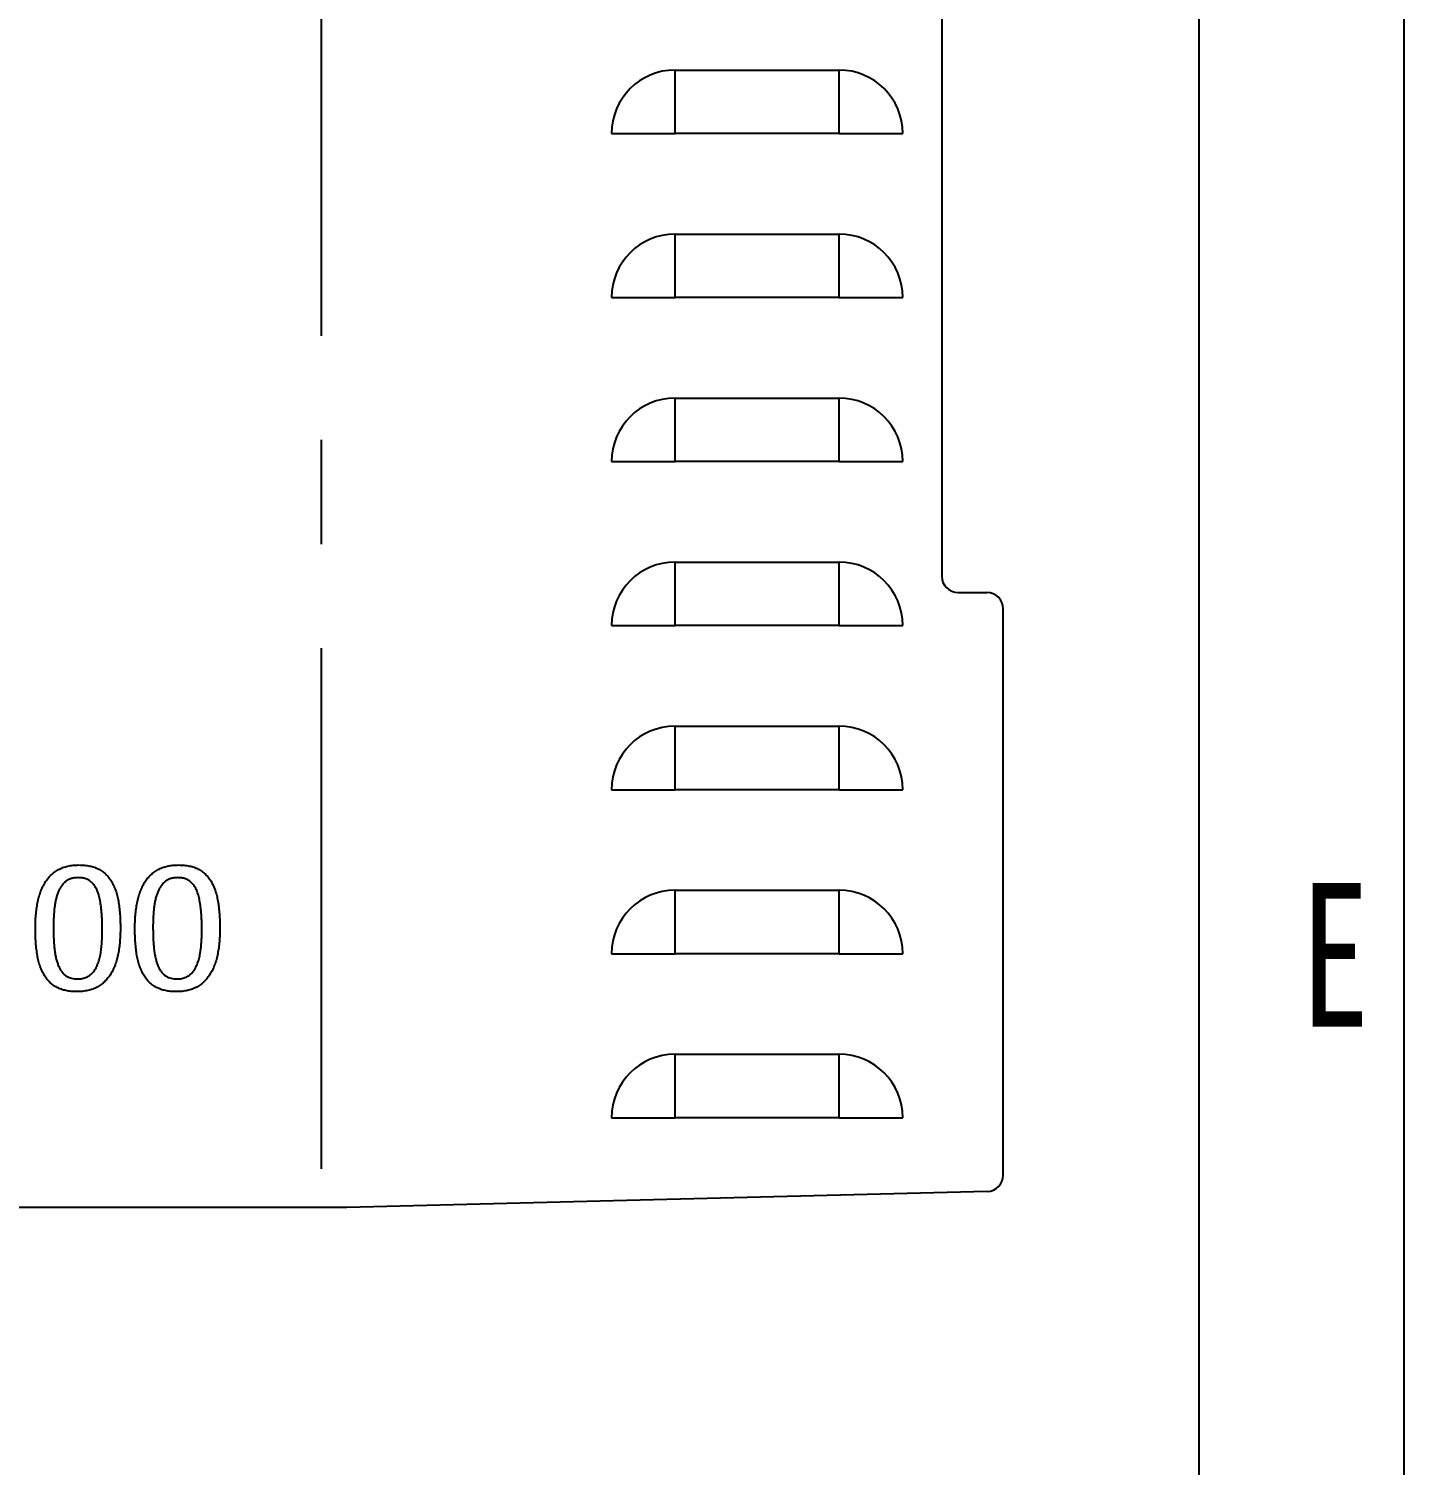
# Model space of a CAD drawing. Header units: millimetres. Extents: x 0 to 210, y 0 to 297.
# Drawn here: x 176.47 to 210, y 61.33 to 96.36 of the extents above; entities that cross this region are included whole.
import ezdxf

# ---------------------------------------------------------------- set-up
doc = ezdxf.new("R2010")
doc.units = ezdxf.units.MM
doc.linetypes.add('CENTERX2', pattern=[20.32, 12.7, -2.54, 2.54, -2.54])
doc.layers.add('图框', color=7, linetype='Continuous')
doc.styles.add('SLDTEXTSTYLE5', font='TXT', dxfattribs={"width": 0.7})

msp = doc.modelspace()

# ---------------------------------------------------------------- linework, layer by layer
at = {"color": 7, "linetype": 'CENTERX2'}
msp.add_line((183.59535506, 142.21015093), (183.59535506, 67.61015093), dxfattribs=at)
at = {"color": 7, "linetype": 'Continuous', "lineweight": 25}
for p, q in [((198.72367359, 126.81015093), (198.72367359, 83.01015093)), ((192.22367359, 95.34946925), (196.22367359, 95.34946925)), ((192.22367359, 93.80027591), (192.22367359, 95.34946925)), ((196.22367359, 93.80027591), (196.22367359, 95.34946925)), ((190.67448026, 93.80027591), (192.22367359, 93.80027591)), ((196.22367359, 93.80027591), (192.22367359, 93.80027591)), ((196.22367359, 93.80027591), (197.77286693, 93.80027591)), ((192.22367359, 91.34946925), (196.22367359, 91.34946925)), ((192.22367359, 89.80027591), (192.22367359, 91.34946925)), ((196.22367359, 89.80027591), (196.22367359, 91.34946925)), ((190.67448026, 89.80027591), (192.22367359, 89.80027591)), ((196.22367359, 89.80027591), (192.22367359, 89.80027591)), ((196.22367359, 89.80027591), (197.77286693, 89.80027591)), ((192.22367359, 87.34946925), (196.22367359, 87.34946925)), ((192.22367359, 85.80027591), (192.22367359, 87.34946925)), ((196.22367359, 85.80027591), (196.22367359, 87.34946925)), ((190.67448026, 85.80027591), (192.22367359, 85.80027591)), ((196.22367359, 85.80027591), (192.22367359, 85.80027591)), ((196.22367359, 85.80027591), (197.77286693, 85.80027591)), ((192.22367359, 83.34946925), (196.22367359, 83.34946925)), ((192.22367359, 81.80027591), (192.22367359, 83.34946925)), ((196.22367359, 81.80027591), (196.22367359, 83.34946925)), ((199.12367359, 82.61015093), (199.82367359, 82.61015093)), ((200.22367359, 68.40027591), (200.22367359, 82.21015093)), ((190.67448026, 81.80027591), (192.22367359, 81.80027591)), ((196.22367359, 81.80027591), (192.22367359, 81.80027591)), ((196.22367359, 81.80027591), (197.77286693, 81.80027591)), ((192.22367359, 79.34946925), (196.22367359, 79.34946925)), ((192.22367359, 77.80027591), (192.22367359, 79.34946925)), ((196.22367359, 77.80027591), (196.22367359, 79.34946925)), ((190.67448026, 77.80027591), (192.22367359, 77.80027591)), ((196.22367359, 77.80027591), (192.22367359, 77.80027591)), ((196.22367359, 77.80027591), (197.77286693, 77.80027591)), ((192.22367359, 75.34946925), (196.22367359, 75.34946925)), ((192.22367359, 73.80027591), (192.22367359, 75.34946925)), ((196.22367359, 73.80027591), (196.22367359, 75.34946925)), ((190.67448026, 73.80027591), (192.22367359, 73.80027591)), ((196.22367359, 73.80027591), (192.22367359, 73.80027591)), ((196.22367359, 73.80027591), (197.77286693, 73.80027591)), ((192.22367359, 71.34946925), (196.22367359, 71.34946925)), ((192.22367359, 69.80027591), (192.22367359, 71.34946925)), ((196.22367359, 69.80027591), (196.22367359, 71.34946925)), ((190.67448026, 69.80027591), (192.22367359, 69.80027591)), ((196.22367359, 69.80027591), (192.22367359, 69.80027591)), ((196.22367359, 69.80027591), (197.77286693, 69.80027591)), ((199.83367047, 68.00040085), (184.22367359, 67.61015093)), ((184.22367359, 67.61015093), (111.10997886, 67.61015093))]:
    msp.add_line(p, q, dxfattribs=at)
for centre, radius, start, end in [((192.22367359, 93.80027591), 1.54919334, 90, 180), ((196.22367359, 93.80027591), 1.54919334, 0, 90), ((192.22367359, 89.80027591), 1.54919334, 90, 180), ((196.22367359, 89.80027591), 1.54919334, 0, 90), ((192.22367359, 85.80027591), 1.54919334, 90, 180), ((196.22367359, 85.80027591), 1.54919334, 0, 90), ((192.22367359, 81.80027591), 1.54919334, 90, 180), ((196.22367359, 81.80027591), 1.54919334, 0, 90), ((199.12367359, 83.01015093), 0.4, 180, 270), ((199.82367359, 82.21015093), 0.4, 0, 90), ((192.22367359, 77.80027591), 1.54919334, 90, 180), ((196.22367359, 77.80027591), 1.54919334, 0, 90), ((192.22367359, 73.80027591), 1.54919334, 90, 180), ((196.22367359, 73.80027591), 1.54919334, 0, 90), ((192.22367359, 69.80027591), 1.54919334, 90, 180), ((196.22367359, 69.80027591), 1.54919334, 0, 90), ((199.82367359, 68.40027591), 0.4, 271.432096184, 0)]:
    msp.add_arc(centre, radius, start, end, dxfattribs=at)
for points, knots in [([(176.6287101, 74.41297318), (176.62934303, 74.46905545), (176.63058148, 74.5787913), (176.64111313, 74.73982116), (176.65828079, 74.8937156), (176.68168881, 75.0403231), (176.71401894, 75.17835047), (176.75419388, 75.30706709), (176.80400665, 75.42539052), (176.86189792, 75.53388245), (176.92910121, 75.63199409), (177.00811935, 75.71712774), (177.09551491, 75.79201043), (177.19349484, 75.85446343), (177.30260701, 75.90423323), (177.42320749, 75.93856077), (177.55505983, 75.96070436), (177.64676652, 75.96286257), (177.69442701, 75.96398421)], [0, 0, 0, 0, 0.0786276055, 0.1538501612, 0.2261456249, 0.2956895273, 0.3618801689, 0.4247475576, 0.4845241335, 0.5416067081, 0.5969282945, 0.6507404755, 0.7039971624, 0.7578893329, 0.8131095082, 0.8715266293, 0.9332316586, 1, 1, 1, 1]), ([(177.69442701, 75.96398421), (177.7399989, 75.9629509), (177.82790921, 75.9609576), (177.95398216, 75.94134523), (178.06895837, 75.9099265), (178.17307824, 75.86563603), (178.26609483, 75.80827318), (178.35042397, 75.7402279), (178.42336344, 75.65862873), (178.48736249, 75.56591786), (178.54174175, 75.46149724), (178.58762233, 75.34589967), (178.62575037, 75.21911032), (178.65371535, 75.08096165), (178.67560397, 74.93227461), (178.69139888, 74.77309774), (178.70000952, 74.60332633), (178.70148196, 74.48674165), (178.70223951, 74.42675995)], [0, 0, 0, 0, 0.0650010723, 0.1253901268, 0.181565323, 0.2347467818, 0.2862672404, 0.3370772119, 0.3888527625, 0.4418884129, 0.4974862735, 0.5564971617, 0.619163865, 0.6861844456, 0.7574703155, 0.8336012629, 0.9143894422, 1, 1, 1, 1]), ([(179.05518069, 74.41297318), (179.05581362, 74.46905545), (179.05705207, 74.5787913), (179.06758372, 74.73982116), (179.08475138, 74.8937156), (179.10815939, 75.0403231), (179.14048952, 75.17835047), (179.18066446, 75.30706709), (179.23047723, 75.42539052), (179.28836851, 75.53388245), (179.3555718, 75.63199409), (179.43458994, 75.71712774), (179.52198549, 75.79201043), (179.61996543, 75.85446343), (179.7290776, 75.90423323), (179.84967808, 75.93856077), (179.98153042, 75.96070436), (180.07323711, 75.96286257), (180.1208976, 75.96398421)], [0, 0, 0, 0, 0.0786276055, 0.1538501612, 0.2261456249, 0.2956895273, 0.3618801689, 0.4247475576, 0.4845241335, 0.5416067081, 0.5969282945, 0.6507404755, 0.7039971624, 0.7578893329, 0.8131095082, 0.8715266293, 0.9332316586, 1, 1, 1, 1]), ([(180.1208976, 75.96398421), (180.16646949, 75.9629509), (180.2543798, 75.9609576), (180.38045275, 75.94134523), (180.49542896, 75.9099265), (180.59954883, 75.86563603), (180.69256542, 75.80827318), (180.77689456, 75.7402279), (180.84983403, 75.65862873), (180.91383308, 75.56591786), (180.96821234, 75.46149724), (181.01409292, 75.34589967), (181.05222096, 75.21911032), (181.08018593, 75.08096165), (181.10207456, 74.93227461), (181.11786947, 74.77309774), (181.1264801, 74.60332633), (181.12795254, 74.48674165), (181.1287101, 74.42675995)], [0, 0, 0, 0, 0.0650010723, 0.1253901268, 0.181565323, 0.2347467818, 0.2862672404, 0.3370772119, 0.3888527625, 0.4418884129, 0.4974862735, 0.5564971617, 0.619163865, 0.6861844456, 0.7574703155, 0.8336012629, 0.9143894422, 1, 1, 1, 1]), ([(177.67098951, 75.65516068), (177.64126108, 75.65395889), (177.58425262, 75.65165428), (177.50276576, 75.63441073), (177.42989331, 75.60476262), (177.36646819, 75.56224173), (177.31043803, 75.51053391), (177.26246945, 75.44883247), (177.21918989, 75.37951596), (177.18314454, 75.30096853), (177.15221564, 75.21517512), (177.12787555, 75.12155046), (177.10680862, 75.02160741), (177.09314878, 74.91458892), (177.08305818, 74.80233977), (177.07561673, 74.68556668), (177.0704542, 74.564674), (177.07007785, 74.48283175), (177.06988657, 74.44123605)], [0, 0, 0, 0, 0.0587608039, 0.1126821057, 0.1638203974, 0.2133506015, 0.2628703823, 0.3139662599, 0.3674318562, 0.4241470563, 0.4845163332, 0.5475658186, 0.6152951132, 0.6863714612, 0.7607525268, 0.8381630149, 0.917747576, 1, 1, 1, 1]), ([(178.26106304, 74.39849708), (178.2610738, 74.43549592), (178.26109478, 74.50767326), (178.25711873, 74.61290852), (178.25272725, 74.71245475), (178.24556609, 74.8061947), (178.23759577, 74.89450407), (178.22734877, 74.97728946), (178.21479143, 75.05447309), (178.20124828, 75.12653508), (178.18529381, 75.19367891), (178.16765105, 75.25611012), (178.14777559, 75.31382119), (178.1249665, 75.36625628), (178.10001671, 75.41412883), (178.07319494, 75.45793922), (178.04367459, 75.49722064), (178.01162946, 75.53187278), (177.977934, 75.56276133), (177.9409772, 75.5880575), (177.90225058, 75.61001625), (177.84589234, 75.63183582), (177.76872306, 75.65126741), (177.70445224, 75.65382767), (177.67098951, 75.65516068)], [0, 0, 0, 0, 0.0712955309, 0.1390832883, 0.2029247862, 0.2633110031, 0.3202406128, 0.3737926493, 0.4240250091, 0.4709222242, 0.5150668206, 0.5569760177, 0.5959090116, 0.6325990633, 0.6670623618, 0.6998729658, 0.7314904981, 0.7615762558, 0.7907386224, 0.8193614326, 0.8477054259, 0.8763213845, 0.9356064797, 1, 1, 1, 1]), ([(180.0974601, 75.65516068), (180.06773167, 75.65395889), (180.01072321, 75.65165428), (179.92923635, 75.63441073), (179.8563639, 75.60476262), (179.79293878, 75.56224173), (179.73690862, 75.51053391), (179.68894003, 75.44883247), (179.64566048, 75.37951596), (179.60961513, 75.30096853), (179.57868623, 75.21517512), (179.55434613, 75.12155046), (179.53327921, 75.02160741), (179.51961937, 74.91458892), (179.50952876, 74.80233977), (179.50208732, 74.68556668), (179.49692479, 74.564674), (179.49654844, 74.48283175), (179.49635716, 74.44123605)], [0, 0, 0, 0, 0.0587608039, 0.1126821057, 0.1638203974, 0.2133506015, 0.2628703823, 0.3139662599, 0.3674318562, 0.4241470563, 0.4845163332, 0.5475658186, 0.6152951132, 0.6863714612, 0.7607525268, 0.8381630149, 0.917747576, 1, 1, 1, 1]), ([(180.68753363, 74.39849708), (180.68754439, 74.43549592), (180.68756536, 74.50767326), (180.68358931, 74.61290852), (180.67919784, 74.71245475), (180.67203668, 74.8061947), (180.66406636, 74.89450407), (180.65381936, 74.97728946), (180.64126201, 75.05447309), (180.62771887, 75.12653508), (180.61176439, 75.19367891), (180.59412164, 75.25611012), (180.57424617, 75.31382119), (180.55143709, 75.36625628), (180.5264873, 75.41412883), (180.49966553, 75.45793922), (180.47014518, 75.49722064), (180.43810005, 75.53187278), (180.40440459, 75.56276133), (180.36744779, 75.5880575), (180.32872116, 75.61001625), (180.27236293, 75.63183582), (180.19519365, 75.65126741), (180.13092283, 75.65382767), (180.0974601, 75.65516068)], [0, 0, 0, 0, 0.0712955309, 0.1390832883, 0.2029247862, 0.2633110031, 0.3202406128, 0.3737926493, 0.4240250091, 0.4709222242, 0.5150668206, 0.5569760177, 0.5959090116, 0.6325990633, 0.6670623618, 0.6998729658, 0.7314904981, 0.7615762558, 0.7907386224, 0.8193614326, 0.8477054259, 0.8763213845, 0.9356064797, 1, 1, 1, 1]), ([(177.63445459, 72.87574892), (177.58910562, 72.8767592), (177.50163919, 72.87870778), (177.37639676, 72.89860986), (177.26166062, 72.9290275), (177.15795796, 72.97353949), (177.06461154, 73.03043018), (176.98144337, 73.1000357), (176.9074754, 73.1807746), (176.8436391, 73.27387181), (176.78921098, 73.37822306), (176.7432517, 73.49382228), (176.70557801, 73.62051759), (176.67590199, 73.75834208), (176.65576769, 73.90733029), (176.63943319, 74.06661641), (176.63097231, 74.236412), (176.6294786, 74.35299324), (176.6287101, 74.41297318)], [0, 0, 0, 0, 0.0647287604, 0.1248450568, 0.180664432, 0.2338913625, 0.2854558726, 0.3362647794, 0.3883055453, 0.4413865428, 0.4970319411, 0.5560932855, 0.6188135706, 0.6856388197, 0.7572629454, 0.833458987, 0.9143162426, 1, 1, 1, 1]), ([(177.06988657, 74.44123605), (177.07022497, 74.38654013), (177.07087641, 74.28124669), (177.07743164, 74.12978699), (177.08630405, 73.99081437), (177.10097768, 73.86458866), (177.11884024, 73.74998041), (177.14335283, 73.64698944), (177.17086227, 73.55449), (177.20391579, 73.47274356), (177.24243508, 73.40225119), (177.28550814, 73.34159937), (177.33395403, 73.29144044), (177.38791787, 73.25120664), (177.44764727, 73.22144547), (177.5126239, 73.20000513), (177.58335385, 73.18657799), (177.63255466, 73.18525418), (177.65789209, 73.18457245)], [0, 0, 0, 0, 0.1054794005, 0.2030551692, 0.29234524, 0.3739749261, 0.4480680963, 0.5158955113, 0.5779958211, 0.634038794, 0.6856050415, 0.7325878909, 0.7770891824, 0.8195443171, 0.8617582275, 0.9052010357, 0.9511804266, 1, 1, 1, 1]), ([(178.70223951, 74.42675995), (178.7016336, 74.37044468), (178.70044791, 74.26024342), (178.68953695, 74.09859602), (178.67378008, 73.9443248), (178.64962963, 73.79814851), (178.61857344, 73.66056696), (178.57789564, 73.53251289), (178.52844766, 73.41417122), (178.46976101, 73.30576513), (178.40174344, 73.2082153), (178.32355685, 73.12209613), (178.2354152, 73.04801629), (178.13736319, 72.98500818), (178.0279769, 72.93584125), (177.90713729, 72.900837), (177.77471058, 72.8791356), (177.6823364, 72.87690509), (177.63445459, 72.87574892)], [0, 0, 0, 0, 0.0788530807, 0.1543046846, 0.2267964607, 0.2959377372, 0.3616609361, 0.42414473, 0.4838481396, 0.5410141043, 0.5964522556, 0.6499813974, 0.7034185789, 0.7572447856, 0.8126904074, 0.8707273052, 0.9329919735, 1, 1, 1, 1]), ([(177.65789209, 73.18457245), (177.67767763, 73.18513357), (177.71624913, 73.18622747), (177.77241428, 73.19381873), (177.8250439, 73.20663827), (177.87380974, 73.22582365), (177.91946174, 73.24884146), (177.96100206, 73.27784758), (178.00007272, 73.31009431), (178.04738317, 73.36093543), (178.09986266, 73.43528458), (178.14753697, 73.5397497), (178.18748566, 73.65614639), (178.21706948, 73.78518868), (178.23904718, 73.92524664), (178.25190763, 74.07590542), (178.25933888, 74.23481611), (178.26048205, 74.34334141), (178.26106304, 74.39849708)], [0, 0, 0, 0, 0.0390916452, 0.0762083557, 0.1117792107, 0.145846052, 0.1795569909, 0.212553981, 0.2457503129, 0.2794765381, 0.3495215718, 0.4244653766, 0.5055954177, 0.5923820763, 0.6856950886, 0.7855487237, 0.8910097132, 1, 1, 1, 1]), ([(180.06092517, 72.87574892), (180.01557621, 72.8767592), (179.92810978, 72.87870778), (179.80286735, 72.89860986), (179.68813121, 72.9290275), (179.58442854, 72.97353949), (179.49108213, 73.03043018), (179.40791396, 73.1000357), (179.33394599, 73.1807746), (179.27010969, 73.27387181), (179.21568157, 73.37822306), (179.16972228, 73.49382228), (179.1320486, 73.62051759), (179.10237258, 73.75834208), (179.08223828, 73.90733029), (179.06590378, 74.06661641), (179.0574429, 74.236412), (179.05594919, 74.35299324), (179.05518069, 74.41297318)], [0, 0, 0, 0, 0.0647287604, 0.1248450568, 0.180664432, 0.2338913625, 0.2854558726, 0.3362647794, 0.3883055453, 0.4413865428, 0.4970319411, 0.5560932855, 0.6188135706, 0.6856388197, 0.7572629454, 0.833458987, 0.9143162426, 1, 1, 1, 1]), ([(179.49635716, 74.44123605), (179.49669556, 74.38654013), (179.497347, 74.28124669), (179.50390222, 74.12978699), (179.51277464, 73.99081437), (179.52744826, 73.86458866), (179.54531083, 73.74998041), (179.56982342, 73.64698944), (179.59733286, 73.55449), (179.63038637, 73.47274356), (179.66890567, 73.40225119), (179.71197873, 73.34159937), (179.76042462, 73.29144044), (179.81438846, 73.25120664), (179.87411785, 73.22144547), (179.93909449, 73.20000513), (180.00982444, 73.18657799), (180.05902524, 73.18525418), (180.08436267, 73.18457245)], [0, 0, 0, 0, 0.1054794005, 0.2030551692, 0.29234524, 0.3739749261, 0.4480680963, 0.5158955113, 0.5779958211, 0.634038794, 0.6856050415, 0.7325878909, 0.7770891824, 0.8195443171, 0.8617582275, 0.9052010357, 0.9511804266, 1, 1, 1, 1]), ([(181.1287101, 74.42675995), (181.12810419, 74.37044468), (181.1269185, 74.26024342), (181.11600754, 74.09859602), (181.10025067, 73.9443248), (181.07610022, 73.79814851), (181.04504403, 73.66056696), (181.00436623, 73.53251289), (180.95491825, 73.41417122), (180.8962316, 73.30576513), (180.82821403, 73.2082153), (180.75002744, 73.12209613), (180.66188579, 73.04801629), (180.56383378, 72.98500818), (180.45444749, 72.93584125), (180.33360788, 72.900837), (180.20118117, 72.8791356), (180.10880699, 72.87690509), (180.06092517, 72.87574892)], [0, 0, 0, 0, 0.0788530807, 0.1543046846, 0.2267964607, 0.2959377372, 0.3616609361, 0.42414473, 0.4838481396, 0.5410141043, 0.5964522556, 0.6499813974, 0.7034185789, 0.7572447856, 0.8126904074, 0.8707273052, 0.9329919735, 1, 1, 1, 1]), ([(180.08436267, 73.18457245), (180.10414822, 73.18513357), (180.14271972, 73.18622747), (180.19888487, 73.19381873), (180.25151449, 73.20663827), (180.30028033, 73.22582365), (180.34593232, 73.24884146), (180.38747265, 73.27784758), (180.42654331, 73.31009431), (180.47385376, 73.36093543), (180.52633325, 73.43528458), (180.57400756, 73.5397497), (180.61395624, 73.65614639), (180.64354007, 73.78518868), (180.66551777, 73.92524664), (180.67837822, 74.07590542), (180.68580947, 74.23481611), (180.68695264, 74.34334141), (180.68753363, 74.39849708)], [0, 0, 0, 0, 0.03909164522, 0.07620835567, 0.11177921072, 0.14584605204, 0.17955699089, 0.21255398103, 0.24575031293, 0.2794765381, 0.3495215718, 0.42446537655, 0.5055954177, 0.5923820763, 0.68569508861, 0.78554872369, 0.89100971323, 1, 1, 1, 1])]:
    msp.add_open_spline(points, degree=3, knots=knots, dxfattribs=at)
at = {"layer": '图框'}
msp.add_line((210, 0), (210, 297), dxfattribs=at)
at = {"layer": '图框', "lineweight": 25}
msp.add_line((205, 4.97293926), (205, 292), dxfattribs=at)

# ---------------------------------------------------------------- texts
at = {"layer": '图框', "insert": (208.31788194, 75.52069777), "char_height": 3.5, "attachment_point": 2, "style": 'SLDTEXTSTYLE5'}
msp.add_mtext('E', dxfattribs=at)

doc.saveas('drawing.dxf')
